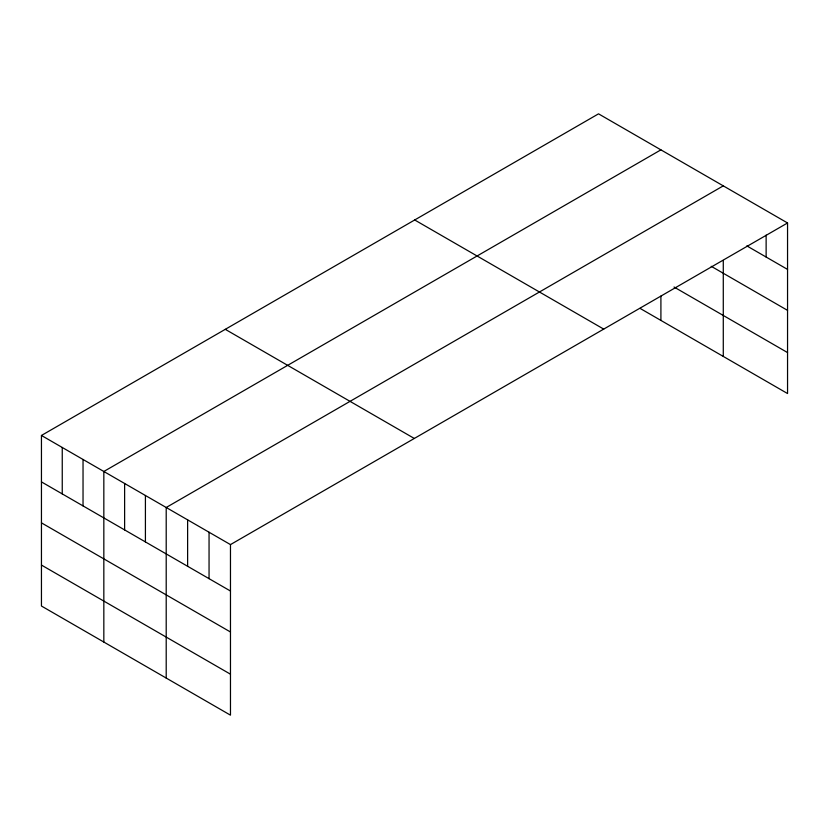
<?xml version="1.0" encoding="UTF-8"?>
<svg xmlns="http://www.w3.org/2000/svg" width="829" height="829" viewBox="0 0 829 829"><rect width="100%" height="100%" fill="white"/><g stroke="black" fill="none" stroke-linecap="round" stroke-linejoin="round"><path stroke-width="1.24" d="M41.45 435.463L230.472 544.601L230.472 715.158L41.45 606.03L41.45 435.463L598.528 113.842L787.55 222.97L787.55 393.537L640.112 308.409M660.91 149.852L103.832 471.483L103.832 642.04M723.282 185.862L166.204 507.493L166.204 678.06M230.472 544.601L787.55 222.97M746.846 245.902L787.55 269.404M711.241 266.306L787.55 310.367M674.039 287.031L787.55 352.574M414.697 219.975L603.719 329.103M225.281 329.331L414.303 438.458M41.45 481.898L230.472 591.025M41.45 522.861L230.472 631.988M41.45 565.067L230.472 674.195M766.131 235.104L766.131 257.031M723.282 260.461L723.282 356.429M660.91 296.098L660.91 320.419M209.053 532.228L209.053 578.663M187.623 519.856L187.623 566.29M145.417 495.483L145.417 541.917M124.619 483.483L124.619 529.918M83.035 459.473L83.035 505.908M62.248 447.473L62.248 493.897"/></g></svg>
